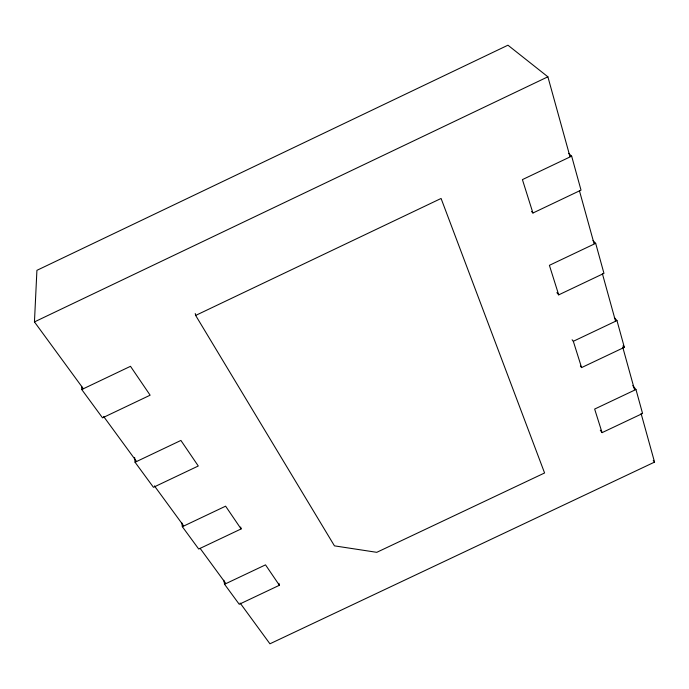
<?xml version="1.0" encoding="UTF-8"?>
<svg xmlns="http://www.w3.org/2000/svg" width="689" height="689" viewBox="0 0 689 689"><rect width="100%" height="100%" fill="white"/><g stroke="black" fill="none" stroke-linecap="round" stroke-linejoin="round"><path stroke-width="1.03" d="M83.326 388.717L34.45 321.909L36.913 270.338L507.948 45.198L547.884 76.806L569.967 156.558M34.45 321.909L547.884 76.806M195.65 315.433L441.081 198.466L544.586 472.973L376.771 552.328L334.458 545.86L195.65 315.433L195.245 313.521M81.741 389.526L130.488 366.307L150.133 395.193L102.523 417.853L81.741 389.526L81.664 386.357M571.655 156.162L522.417 179.614L532.933 213.013L581.016 190.13L571.655 156.162L568.554 153.337M135.061 462.233L180.906 440.443L198.286 465.997L153.44 487.295L135.061 462.233L134.622 457.427M595.684 243.338L549.4 265.325L558.701 294.866L603.96 273.369L595.684 243.338L593.005 240.573M182.344 526.697L225.613 506.174L241.098 528.945L198.716 549.03L182.344 526.697L181.784 522.762M572.103 339.755L573.317 341.288L616.974 320.583L624.337 347.334L581.594 367.59L580.388 366.023M224.554 584.255L265.515 564.859L279.398 585.271L239.238 604.279L224.554 584.255L223.83 580.267M635.964 389.509L594.65 409.068L602.074 432.64L642.57 413.486L635.964 389.509L632.752 385.607M641.071 413.426L654.55 462.104L269.933 643.802L240.099 603.021M531.538 211.463L532.933 213.013M614.347 317.612L616.974 320.583M623.037 345.818L624.337 347.334M556.876 292.644L558.701 294.866M653.241 460.407L654.55 462.104M103.634 416.483L136.637 461.604M154.414 485.891L183.61 525.802M200.111 548.366L225.501 583.066M600.291 430.203L602.074 432.64M573.317 341.288L581.594 367.59M579.432 190.741L594.047 243.561M602.367 273.602L615.553 321.246M622.727 347.135L634.483 389.604M278.933 583.316L279.398 585.271M240.685 527.016L241.098 528.945"/></g></svg>
